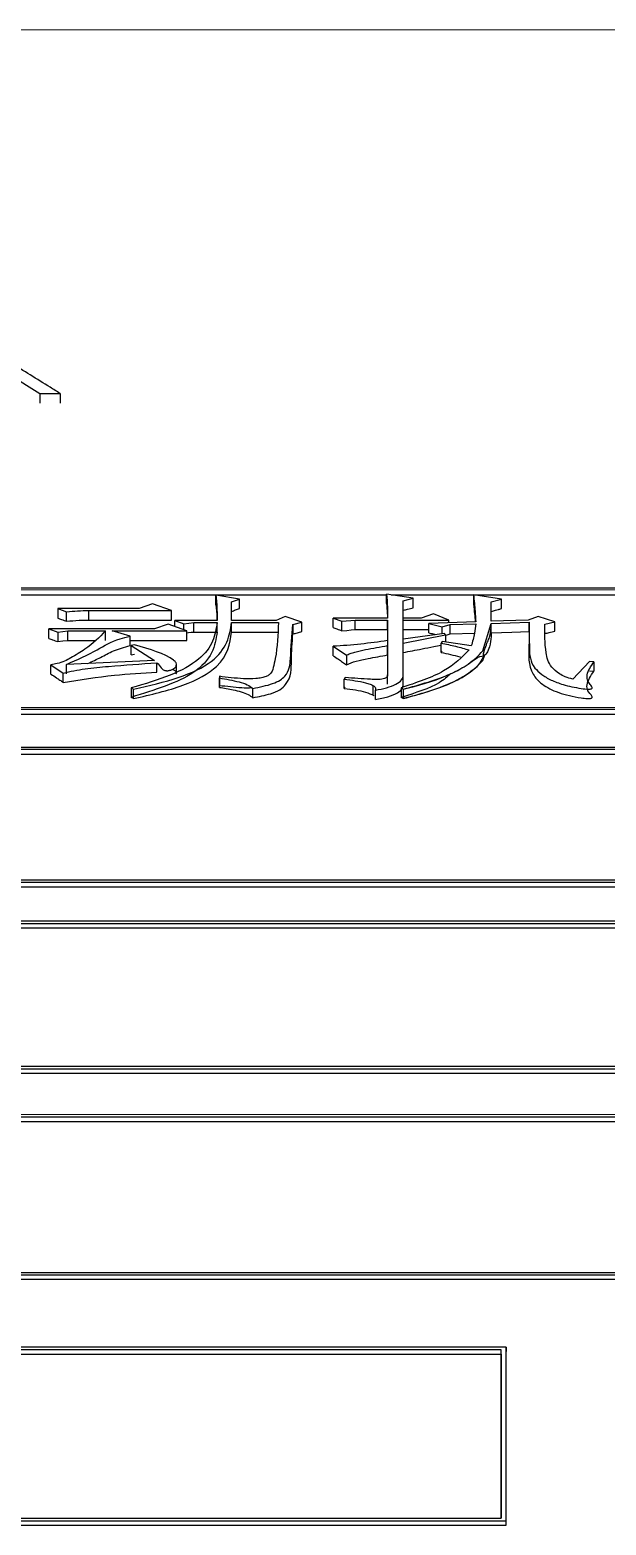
# Model space of a CAD drawing. Header units: millimetres. Extents: x 2160 to 4596, y 811 to 2534.
# Drawn here: x 2756.42 to 2762.02, y 2303.84 to 2318.35 of the extents above; entities that cross this region are included whole.
import ezdxf

# ---------------------------------------------------------------- set-up
doc = ezdxf.new("R2010")
doc.units = ezdxf.units.MM

msp = doc.modelspace()

# ---------------------------------------------------------------- linework, layer by layer
at = {"color": 7, "linetype": 'Continuous', "lineweight": 25}
for p, q in [((2773.346, 2318.351), (2736.346, 2318.353)), ((2756.227, 2315.009), (2756.522, 2314.824)), ((2756.522, 2314.824), (2756.717, 2314.824)), ((2756.717, 2314.824), (2756.717, 2314.73)), ((2771.147, 2312.935), (2749.164, 2312.935)), ((2771.097, 2312.917), (2749.214, 2312.918)), ((2754.972, 2312.871), (2759.885, 2312.871)), ((2758.457, 2312.829), (2758.23, 2312.867)), ((2758.23, 2312.775), (2758.23, 2312.867)), ((2760.145, 2312.837), (2759.885, 2312.878)), ((2759.885, 2312.786), (2759.885, 2312.878)), ((2759.929, 2312.871), (2765.381, 2312.871)), ((2761, 2312.829), (2760.729, 2312.871)), ((2760.729, 2312.871), (2760.729, 2312.779)), ((2756.694, 2312.737), (2756.694, 2312.645)), ((2756.694, 2312.737), (2756.781, 2312.706)), ((2757.484, 2312.737), (2756.694, 2312.737)), ((2756.781, 2312.614), (2756.781, 2312.706)), ((2756.997, 2312.626), (2756.997, 2312.718)), ((2756.997, 2312.718), (2757.798, 2312.718)), ((2757.614, 2312.783), (2757.484, 2312.737)), ((2757.798, 2312.718), (2757.614, 2312.783)), ((2757.798, 2312.626), (2757.798, 2312.718)), ((2758.382, 2312.802), (2758.457, 2312.829)), ((2758.382, 2312.621), (2758.382, 2312.802)), ((2758.382, 2312.71), (2758.382, 2312.802)), ((2758.382, 2312.621), (2758.382, 2312.71)), ((2758.457, 2312.737), (2758.457, 2312.829)), ((2760.048, 2312.814), (2760.145, 2312.837)), ((2760.048, 2312.645), (2760.048, 2312.814)), ((2760.048, 2312.813), (2760.048, 2312.814)), ((2760.048, 2312.645), (2760.048, 2312.722)), ((2760.145, 2312.744), (2760.145, 2312.837)), ((2760.902, 2312.802), (2761, 2312.829)), ((2760.902, 2312.614), (2760.902, 2312.802)), ((2760.902, 2312.801), (2760.902, 2312.802)), ((2760.902, 2312.614), (2760.902, 2312.71)), ((2761, 2312.737), (2761, 2312.829)), ((2756.997, 2312.626), (2757.798, 2312.626)), ((2757.765, 2312.587), (2757.635, 2312.54)), ((2757.949, 2312.52), (2757.765, 2312.587)), ((2757.83, 2312.621), (2757.917, 2312.59)), ((2758.241, 2312.621), (2757.83, 2312.621)), ((2757.83, 2312.563), (2757.83, 2312.621)), ((2757.917, 2312.59), (2758.014, 2312.602)), ((2757.917, 2312.532), (2757.917, 2312.59)), ((2758.014, 2312.602), (2758.241, 2312.602)), ((2758.014, 2312.51), (2758.014, 2312.602)), ((2758.241, 2312.51), (2758.241, 2312.602)), ((2758.814, 2312.621), (2758.382, 2312.621)), ((2758.382, 2312.51), (2758.382, 2312.602)), ((2758.382, 2312.602), (2758.836, 2312.602)), ((2758.901, 2312.66), (2758.814, 2312.621)), ((2759.063, 2312.606), (2758.901, 2312.66)), ((2758.977, 2312.583), (2759.063, 2312.606)), ((2758.977, 2312.583), (2758.977, 2312.491)), ((2759.063, 2312.514), (2759.063, 2312.606)), ((2759.366, 2312.645), (2759.453, 2312.614)), ((2759.896, 2312.645), (2759.366, 2312.645)), ((2759.366, 2312.553), (2759.366, 2312.645)), ((2759.453, 2312.614), (2759.582, 2312.625)), ((2759.453, 2312.522), (2759.453, 2312.614)), ((2759.582, 2312.625), (2759.896, 2312.625)), ((2759.582, 2312.533), (2759.582, 2312.625)), ((2759.896, 2312.625), (2759.896, 2312.426)), ((2759.896, 2312.533), (2759.896, 2312.625)), ((2760.221, 2312.645), (2760.048, 2312.645)), ((2760.048, 2312.553), (2760.048, 2312.645)), ((2760.048, 2312.625), (2760.491, 2312.625)), ((2760.048, 2312.442), (2760.048, 2312.625)), ((2760.048, 2312.533), (2760.048, 2312.625)), ((2760.34, 2312.687), (2760.221, 2312.645)), ((2760.751, 2312.61), (2760.296, 2312.594)), ((2760.296, 2312.594), (2760.426, 2312.559)), ((2760.296, 2312.502), (2760.296, 2312.594)), ((2760.491, 2312.625), (2760.34, 2312.687)), ((2760.426, 2312.559), (2760.502, 2312.583)), ((2760.426, 2312.494), (2760.426, 2312.559)), ((2760.491, 2312.601), (2760.491, 2312.625)), ((2760.502, 2312.583), (2760.751, 2312.59)), ((2760.502, 2312.491), (2760.502, 2312.583)), ((2760.821, 2312.326), (2760.902, 2312.594)), ((2761.259, 2312.625), (2760.902, 2312.614)), ((2760.902, 2312.594), (2761.27, 2312.606)), ((2760.902, 2312.502), (2760.902, 2312.594)), ((2760.902, 2312.594), (2760.902, 2312.594)), ((2761.357, 2312.66), (2761.259, 2312.625)), ((2761.27, 2312.514), (2761.27, 2312.606)), ((2761.519, 2312.61), (2761.357, 2312.66)), ((2761.421, 2312.586), (2761.519, 2312.61)), ((2761.519, 2312.518), (2761.519, 2312.61)), ((2756.608, 2312.54), (2756.694, 2312.509)), ((2757.635, 2312.54), (2756.608, 2312.54)), ((2756.608, 2312.448), (2756.608, 2312.54)), ((2756.694, 2312.509), (2756.792, 2312.52)), ((2756.694, 2312.509), (2756.694, 2312.417)), ((2756.792, 2312.52), (2757.159, 2312.52)), ((2756.792, 2312.429), (2756.792, 2312.52)), ((2756.792, 2312.429), (2757.055, 2312.429)), ((2757.159, 2312.429), (2757.159, 2312.52)), ((2757.224, 2312.52), (2757.949, 2312.52)), ((2757.397, 2312.47), (2757.224, 2312.52)), ((2757.397, 2312.378), (2757.397, 2312.47)), ((2757.397, 2312.429), (2757.949, 2312.429)), ((2757.949, 2312.429), (2757.949, 2312.52)), ((2758.014, 2312.51), (2758.241, 2312.51)), ((2758.382, 2312.51), (2758.836, 2312.51)), ((2759.582, 2312.533), (2759.896, 2312.533)), ((2759.896, 2312.533), (2759.896, 2312.335)), ((2760.048, 2312.533), (2760.296, 2312.533)), ((2760.448, 2312.497), (2760.048, 2312.442)), ((2760.048, 2312.403), (2760.459, 2312.481)), ((2760.048, 2312.35), (2760.048, 2312.442)), ((2760.426, 2312.418), (2760.415, 2312.403)), ((2760.707, 2312.375), (2760.426, 2312.418)), ((2760.459, 2312.481), (2760.448, 2312.497)), ((2760.459, 2312.481), (2760.459, 2312.413)), ((2760.502, 2312.491), (2760.74, 2312.498)), ((2761.269, 2312.433), (2761.269, 2312.341)), ((2761.271, 2312.537), (2761.27, 2312.537)), ((2757.441, 2312.387), (2757.408, 2312.379)), ((2757.408, 2312.379), (2757.635, 2312.232)), ((2757.408, 2312.288), (2757.408, 2312.379)), ((2757.408, 2312.288), (2757.441, 2312.295)), ((2759.366, 2312.371), (2759.496, 2312.284)), ((2759.366, 2312.28), (2759.366, 2312.371)), ((2759.496, 2312.284), (2759.496, 2312.193)), ((2759.896, 2312.379), (2759.896, 2312.096)), ((2759.896, 2312.288), (2759.896, 2312.379)), ((2759.896, 2312.288), (2759.896, 2312.081)), ((2760.048, 2312.092), (2760.048, 2312.403)), ((2760.048, 2312.401), (2760.048, 2312.403)), ((2760.048, 2312.001), (2760.048, 2312.311)), ((2760.415, 2312.311), (2760.415, 2312.403)), ((2760.415, 2312.311), (2760.426, 2312.327)), ((2760.821, 2312.234), (2760.838, 2312.29)), ((2756.629, 2312.101), (2756.629, 2312.192)), ((2756.629, 2312.192), (2756.748, 2312.112)), ((2757.635, 2312.232), (2756.781, 2312.196)), ((2756.781, 2312.105), (2756.781, 2312.196)), ((2757.657, 2312.121), (2757.657, 2312.212)), ((2757.846, 2312.126), (2757.846, 2312.193)), ((2761.854, 2312.224), (2761.692, 2312.052)), ((2761.897, 2312.22), (2761.854, 2312.224)), ((2761.854, 2312.133), (2761.897, 2312.129)), ((2761.897, 2312.22), (2761.897, 2312.129)), ((2756.748, 2312.021), (2756.748, 2312.112)), ((2758.263, 2312.08), (2758.263, 2311.988)), ((2758.263, 2311.973), (2758.263, 2312.064)), ((2758.263, 2311.973), (2758.263, 2311.988)), ((2759.485, 2312.068), (2759.474, 2312.052)), ((2759.474, 2311.961), (2759.474, 2312.052)), ((2759.474, 2311.961), (2759.485, 2311.977)), ((2759.755, 2311.899), (2759.755, 2311.99)), ((2759.896, 2312.005), (2759.896, 2312.096)), ((2760.048, 2312.001), (2760.048, 2312.092)), ((2757.408, 2311.967), (2757.408, 2311.876)), ((2757.408, 2311.967), (2757.43, 2311.955)), ((2757.43, 2311.864), (2757.408, 2311.876)), ((2757.43, 2311.864), (2757.43, 2311.955)), ((2758.587, 2311.872), (2758.587, 2311.963)), ((2759.777, 2311.855), (2759.777, 2311.946)), ((2760.026, 2311.967), (2760.026, 2311.876)), ((2760.026, 2311.967), (2760.048, 2311.955)), ((2760.048, 2311.864), (2760.026, 2311.876)), ((2760.048, 2311.955), (2760.048, 2311.864)), ((2749.164, 2311.76), (2771.147, 2311.759)), ((2749.164, 2311.714), (2771.147, 2311.713)), ((2749.214, 2311.779), (2771.097, 2311.778)), ((2771.097, 2311.389), (2749.114, 2311.389)), ((2771.047, 2311.369), (2749.164, 2311.37)), ((2749.164, 2311.325), (2771.047, 2311.324)), ((2749.164, 2310.104), (2771.047, 2310.104)), ((2749.114, 2310.083), (2771.097, 2310.083)), ((2749.114, 2310.039), (2771.097, 2310.038)), ((2771.147, 2309.704), (2749.164, 2309.704)), ((2749.214, 2309.683), (2771.097, 2309.682)), ((2749.214, 2309.639), (2771.097, 2309.638)), ((2749.164, 2308.273), (2771.147, 2308.272)), ((2749.164, 2308.229), (2771.147, 2308.229)), ((2771.097, 2308.295), (2749.214, 2308.295)), ((2771.097, 2307.826), (2749.114, 2307.827)), ((2771.047, 2307.803), (2749.164, 2307.803)), ((2749.164, 2307.761), (2771.047, 2307.76)), ((2749.114, 2306.271), (2771.097, 2306.271)), ((2749.114, 2306.229), (2771.097, 2306.229)), ((2749.164, 2306.296), (2771.047, 2306.296)), ((2761.047, 2305.569), (2749.064, 2305.569)), ((2760.997, 2305.544), (2749.114, 2305.544)), ((2749.114, 2305.503), (2760.997, 2305.502)), ((2760.997, 2305.502), (2760.997, 2305.544)), ((2761.047, 2305.569), (2761.047, 2305.528)), ((2761.047, 2303.844), (2761.047, 2305.528)), ((2749.064, 2303.884), (2761.047, 2303.884)), ((2749.114, 2303.911), (2760.997, 2303.91)), ((2761.047, 2303.844), (2761.047, 2303.884)), ((2749.064, 2303.844), (2761.047, 2303.844))]:
    msp.add_line(p, q, dxfattribs=at)
at = {"color": 7, "linetype": 'Continuous', "lineweight": 25, "flags": 128}
for points in [[(2756.522, 2314.824), (2756.522, 2314.8), (2756.522, 2314.776), (2756.522, 2314.73)], [(2756.694, 2312.417), (2756.743, 2312.423), (2756.792, 2312.429)], [(2757.949, 2312.503), (2757.965, 2312.504), (2757.99, 2312.507), (2758.014, 2312.51)], [(2759.453, 2312.522), (2759.501, 2312.526), (2759.542, 2312.53), (2759.582, 2312.533)], [(2760.902, 2312.502), (2761.002, 2312.506), (2761.102, 2312.509), (2761.27, 2312.514)]]:
    msp.add_lwpolyline(points, dxfattribs=at)
at = {"color": 7, "linetype": 'Continuous', "lineweight": 25}
for points, knots in [([(2756.717, 2314.824), (2756.685, 2314.844), (2756.525, 2314.945), (2756.217, 2315.135), (2755.941, 2315.298), (2755.794, 2315.385)], [0, 0, 0, 0, 0.104313, 0.521568, 1, 1, 1, 1]), ([(2758.23, 2312.867), (2758.234, 2312.82), (2758.241, 2312.739), (2758.241, 2312.656), (2758.241, 2312.621)], [0, 0, 0, 0, 0.575668, 1, 1, 1, 1]), ([(2759.885, 2312.878), (2759.889, 2312.836), (2759.895, 2312.759), (2759.896, 2312.68), (2759.896, 2312.645)], [0, 0, 0, 0, 0.544272, 1, 1, 1, 1]), ([(2760.729, 2312.871), (2760.735, 2312.817), (2760.745, 2312.731), (2760.749, 2312.643), (2760.751, 2312.61)], [0, 0, 0, 0, 0.617116, 1, 1, 1, 1]), ([(2756.781, 2312.706), (2756.816, 2312.71), (2756.887, 2312.717), (2756.96, 2312.718), (2756.997, 2312.718)], [0, 0, 0, 0, 0.498867, 1, 1, 1, 1]), ([(2758.23, 2312.775), (2758.234, 2312.734), (2758.239, 2312.684), (2758.24, 2312.633), (2758.24, 2312.624)], [0, 0, 0, 0, 0.82802, 1, 1, 1, 1]), ([(2758.382, 2312.71), (2758.388, 2312.712), (2758.401, 2312.717), (2758.42, 2312.724), (2758.439, 2312.73), (2758.451, 2312.735), (2758.457, 2312.737)], [0, 0, 0, 0, 0.25, 0.5, 0.75, 1, 1, 1, 1]), ([(2759.885, 2312.786), (2759.888, 2312.755), (2759.893, 2312.708), (2759.894, 2312.66), (2759.894, 2312.645)], [0, 0, 0, 0, 0.675043, 1, 1, 1, 1]), ([(2760.048, 2312.722), (2760.062, 2312.725), (2760.085, 2312.73), (2760.118, 2312.738), (2760.136, 2312.742), (2760.145, 2312.744)], [0, 0, 0, 0, 0.439881, 0.71994, 1, 1, 1, 1]), ([(2760.729, 2312.779), (2760.733, 2312.748), (2760.74, 2312.692), (2760.744, 2312.635), (2760.745, 2312.61)], [0, 0, 0, 0, 0.550115, 1, 1, 1, 1]), ([(2760.902, 2312.71), (2760.916, 2312.714), (2760.939, 2312.72), (2760.971, 2312.729), (2760.99, 2312.734), (2761, 2312.737)], [0, 0, 0, 0, 0.420135, 0.710067, 1, 1, 1, 1]), ([(2756.694, 2312.645), (2756.707, 2312.641), (2756.727, 2312.634), (2756.756, 2312.623), (2756.773, 2312.617), (2756.781, 2312.614)], [0, 0, 0, 0, 0.428609, 0.7143039, 1, 1, 1, 1]), ([(2756.781, 2312.614), (2756.821, 2312.618), (2756.892, 2312.625), (2756.965, 2312.626), (2756.997, 2312.626)], [0, 0, 0, 0, 0.558823, 1, 1, 1, 1]), ([(2758.241, 2312.602), (2758.232, 2312.542), (2758.215, 2312.421), (2758.084, 2312.239), (2757.797, 2312.082), (2757.539, 2312.006), (2757.408, 2311.967)], [0, 0, 0, 0, 0.244354, 0.489935, 0.74136, 1, 1, 1, 1]), ([(2757.43, 2311.955), (2757.581, 2311.989), (2757.877, 2312.057), (2758.214, 2312.217), (2758.352, 2312.411), (2758.372, 2312.538), (2758.382, 2312.602)], [0, 0, 0, 0, 0.2601932, 0.5118512, 0.7565513, 1, 1, 1, 1]), ([(2758.836, 2312.602), (2758.832, 2312.485), (2758.827, 2312.34), (2758.788, 2312.171), (2758.773, 2312.109), (2758.718, 2312.077), (2758.672, 2312.065), (2758.598, 2312.055), (2758.456, 2312.056), (2758.34, 2312.07), (2758.263, 2312.08)], [0, 0, 0, 0, 0.4898961, 0.6102723, 0.7064925, 0.7358579, 0.7655593, 0.7971729, 0.8650638, 1, 1, 1, 1]), ([(2758.587, 2311.963), (2758.655, 2311.976), (2758.756, 2311.996), (2758.856, 2312.041), (2758.944, 2312.12), (2758.956, 2312.308), (2758.968, 2312.473), (2758.977, 2312.583)], [0, 0, 0, 0, 0.132838, 0.196641, 0.258559, 0.505709, 1, 1, 1, 1]), ([(2760.751, 2312.59), (2760.748, 2312.56), (2760.742, 2312.488), (2760.72, 2312.416), (2760.707, 2312.375)], [0, 0, 0, 0, 0.426568, 1, 1, 1, 1]), ([(2760.825, 2312.28), (2760.827, 2312.294), (2760.831, 2312.322), (2760.856, 2312.399), (2760.89, 2312.452), (2760.899, 2312.531), (2760.902, 2312.576), (2760.902, 2312.589), (2760.902, 2312.594)], [0, 0, 0, 0, 0.068352, 0.139472, 0.508143, 0.851675, 0.94747, 1, 1, 1, 1]), ([(2761.27, 2312.606), (2761.27, 2312.522), (2761.27, 2312.376), (2761.278, 2312.199), (2761.387, 2312.098), (2761.478, 2312.043), (2761.606, 2311.994), (2761.734, 2311.967), (2761.828, 2311.955), (2761.861, 2311.956), (2761.87, 2311.958), (2761.875, 2311.96), (2761.879, 2311.962), (2761.883, 2311.968), (2761.879, 2311.979), (2761.865, 2312), (2761.831, 2312.037), (2761.827, 2312.116), (2761.869, 2312.178), (2761.897, 2312.22)], [0, 0, 0, 0, 0.249545, 0.436315, 0.501271, 0.564646, 0.626364, 0.704484, 0.733965, 0.739063, 0.743353, 0.745337, 0.747325, 0.751675, 0.763079, 0.778003, 0.812665, 0.875175, 1, 1, 1, 1]), ([(2761.692, 2312.052), (2761.667, 2312.059), (2761.618, 2312.074), (2761.545, 2312.113), (2761.459, 2312.19), (2761.42, 2312.357), (2761.421, 2312.495), (2761.421, 2312.586)], [0, 0, 0, 0, 0.065694, 0.129902, 0.255713, 0.503859, 1, 1, 1, 1]), ([(2756.608, 2312.448), (2756.62, 2312.444), (2756.641, 2312.436), (2756.67, 2312.426), (2756.686, 2312.42), (2756.694, 2312.417)], [0, 0, 0, 0, 0.428613, 0.714306, 1, 1, 1, 1]), ([(2757.159, 2312.52), (2757.099, 2312.459), (2757.007, 2312.368), (2756.835, 2312.265), (2756.728, 2312.209), (2756.649, 2312.196), (2756.629, 2312.192)], [0, 0, 0, 0, 0.493221, 0.743655, 0.934367, 1, 1, 1, 1]), ([(2756.781, 2312.196), (2756.884, 2312.242), (2757.064, 2312.322), (2757.231, 2312.43), (2757.363, 2312.461), (2757.397, 2312.47)], [0, 0, 0, 0, 0.498749, 0.872406, 1, 1, 1, 1]), ([(2758.241, 2312.51), (2758.231, 2312.443), (2758.212, 2312.308), (2758.001, 2312.063), (2757.635, 2311.947), (2757.408, 2311.876)], [0, 0, 0, 0, 0.2743455, 0.5506038, 1, 1, 1, 1]), ([(2757.43, 2311.864), (2757.598, 2311.902), (2757.929, 2311.978), (2758.336, 2312.206), (2758.364, 2312.396), (2758.382, 2312.51)], [0, 0, 0, 0, 0.291461, 0.571537, 1, 1, 1, 1]), ([(2758.587, 2311.872), (2758.647, 2311.883), (2758.746, 2311.903), (2758.858, 2311.948), (2758.966, 2312.057), (2758.957, 2312.244), (2758.97, 2312.406), (2758.977, 2312.491)], [0, 0, 0, 0, 0.117242, 0.195683, 0.274072, 0.616161, 1, 1, 1, 1]), ([(2758.977, 2312.491), (2758.991, 2312.495), (2759.02, 2312.502), (2759.049, 2312.51), (2759.063, 2312.514)], [0, 0, 0, 0, 0.5, 1, 1, 1, 1]), ([(2759.366, 2312.553), (2759.379, 2312.548), (2759.399, 2312.541), (2759.428, 2312.531), (2759.444, 2312.525), (2759.453, 2312.522)], [0, 0, 0, 0, 0.428612, 0.714306, 1, 1, 1, 1]), ([(2759.896, 2312.426), (2759.81, 2312.414), (2759.637, 2312.39), (2759.457, 2312.377), (2759.366, 2312.371)], [0, 0, 0, 0, 0.499593, 1, 1, 1, 1]), ([(2760.296, 2312.502), (2760.31, 2312.499), (2760.332, 2312.493), (2760.354, 2312.487), (2760.361, 2312.485)], [0, 0, 0, 0, 0.643901, 1, 1, 1, 1]), ([(2760.459, 2312.477), (2760.461, 2312.478), (2760.475, 2312.482), (2760.489, 2312.487), (2760.502, 2312.491)], [0, 0, 0, 0, 0.125351, 1, 1, 1, 1]), ([(2760.902, 2312.502), (2760.902, 2312.501), (2760.902, 2312.489), (2760.9, 2312.444), (2760.892, 2312.379), (2760.859, 2312.297), (2760.836, 2312.285), (2760.825, 2312.28)], [0, 0, 0, 0, 0.014449, 0.133551, 0.495754, 0.7437, 1, 1, 1, 1]), ([(2761.27, 2312.514), (2761.27, 2312.469), (2761.269, 2312.332), (2761.252, 2312.156), (2761.386, 2312.001), (2761.546, 2311.917), (2761.714, 2311.879), (2761.821, 2311.865), (2761.852, 2311.864), (2761.866, 2311.866), (2761.874, 2311.868), (2761.88, 2311.872), (2761.883, 2311.878), (2761.873, 2311.902), (2761.832, 2311.94), (2761.826, 2312.024), (2761.868, 2312.085), (2761.897, 2312.129)], [0, 0, 0, 0, 0.135472, 0.406763, 0.50628, 0.604985, 0.704283, 0.727912, 0.736946, 0.74078, 0.744655, 0.748047, 0.752351, 0.764139, 0.816594, 0.869623, 1, 1, 1, 1]), ([(2761.421, 2312.495), (2761.436, 2312.498), (2761.459, 2312.504), (2761.492, 2312.511), (2761.51, 2312.516), (2761.519, 2312.518)], [0, 0, 0, 0, 0.44, 0.72, 1, 1, 1, 1]), ([(2756.988, 2312.205), (2757.03, 2312.225), (2757.116, 2312.264), (2757.229, 2312.331), (2757.341, 2312.362), (2757.397, 2312.378)], [0, 0, 0, 0, 0.319596, 0.657164, 1, 1, 1, 1]), ([(2757.657, 2312.212), (2757.672, 2312.196), (2757.69, 2312.175), (2757.708, 2312.15), (2757.724, 2312.141), (2757.738, 2312.136), (2757.747, 2312.135), (2757.757, 2312.134), (2757.77, 2312.136), (2757.79, 2312.14), (2757.811, 2312.149), (2757.836, 2312.164), (2757.847, 2312.186), (2757.847, 2312.212), (2757.753, 2312.295), (2757.588, 2312.343), (2757.441, 2312.387)], [0, 0, 0, 0, 0.122721, 0.15416, 0.184961, 0.198897, 0.205533, 0.212114, 0.225991, 0.241808, 0.277356, 0.311034, 0.368969, 0.430506, 0.491702, 1, 1, 1, 1]), ([(2759.366, 2312.28), (2759.384, 2312.268), (2759.414, 2312.248), (2759.457, 2312.219), (2759.483, 2312.201), (2759.496, 2312.193)], [0, 0, 0, 0, 0.403119, 0.70156, 1, 1, 1, 1]), ([(2759.496, 2312.284), (2759.507, 2312.29), (2759.53, 2312.303), (2759.596, 2312.32), (2759.715, 2312.347), (2759.824, 2312.366), (2759.896, 2312.379)], [0, 0, 0, 0, 0.120416, 0.244636, 0.495058, 1, 1, 1, 1]), ([(2759.496, 2312.193), (2759.526, 2312.205), (2759.588, 2312.23), (2759.73, 2312.258), (2759.833, 2312.276), (2759.896, 2312.288)], [0, 0, 0, 0, 0.2729687, 0.5543374, 1, 1, 1, 1]), ([(2760.686, 2312.336), (2760.616, 2312.264), (2760.475, 2312.119), (2760.177, 2312.018), (2760.026, 2311.967)], [0, 0, 0, 0, 0.492671, 1, 1, 1, 1]), ([(2760.048, 2312.311), (2760.108, 2312.323), (2760.207, 2312.342), (2760.33, 2312.365), (2760.392, 2312.377), (2760.415, 2312.381)], [0, 0, 0, 0, 0.495956, 0.806796, 1, 1, 1, 1]), ([(2760.048, 2311.955), (2760.21, 2312), (2760.453, 2312.068), (2760.699, 2312.203), (2760.778, 2312.282), (2760.821, 2312.326)], [0, 0, 0, 0, 0.480373, 0.715158, 1, 1, 1, 1]), ([(2760.83, 2312.279), (2760.804, 2312.231), (2760.777, 2312.183), (2760.739, 2312.152), (2760.674, 2312.1), (2760.514, 2312.007), (2760.283, 2311.924), (2760.118, 2311.88), (2760.066, 2311.868), (2760.048, 2311.864)], [0, 0, 0, 0, 0.172585, 0.175983, 0.205093, 0.521257, 0.851512, 0.949107, 1, 1, 1, 1]), ([(2760.048, 2311.955), (2760.065, 2311.959), (2760.234, 2311.998), (2760.465, 2312.075), (2760.647, 2312.176), (2760.716, 2312.225), (2760.738, 2312.241), (2760.744, 2312.246), (2760.777, 2312.272), (2760.804, 2312.276), (2760.83, 2312.279)], [0, 0, 0, 0, 0.048659, 0.478007, 0.711563, 0.794803, 0.817387, 0.823945, 0.827352, 1, 1, 1, 1]), ([(2760.415, 2312.403), (2760.463, 2312.393), (2760.557, 2312.373), (2760.643, 2312.348), (2760.686, 2312.336)], [0, 0, 0, 0, 0.507162, 1, 1, 1, 1]), ([(2760.415, 2312.311), (2760.446, 2312.305), (2760.508, 2312.292), (2760.57, 2312.277), (2760.601, 2312.268), (2760.603, 2312.268)], [0, 0, 0, 0, 0.472115, 0.967418, 1, 1, 1, 1]), ([(2756.748, 2312.112), (2756.817, 2312.127), (2756.957, 2312.157), (2757.267, 2312.184), (2757.501, 2312.201), (2757.657, 2312.212)], [0, 0, 0, 0, 0.2460717, 0.4967335, 1, 1, 1, 1]), ([(2756.748, 2312.021), (2756.912, 2312.047), (2757.206, 2312.094), (2757.518, 2312.113), (2757.657, 2312.121)], [0, 0, 0, 0, 0.555914, 1, 1, 1, 1]), ([(2757.845, 2312.105), (2757.845, 2312.106), (2757.848, 2312.115), (2757.839, 2312.132), (2757.817, 2312.143), (2757.808, 2312.148)], [0, 0, 0, 0, 0.0857997, 0.5998162, 1, 1, 1, 1]), ([(2760.048, 2311.864), (2760.21, 2311.909), (2760.453, 2311.977), (2760.699, 2312.111), (2760.778, 2312.191), (2760.821, 2312.234)], [0, 0, 0, 0, 0.480491, 0.715254, 1, 1, 1, 1]), ([(2756.629, 2312.101), (2756.647, 2312.089), (2756.675, 2312.07), (2756.715, 2312.044), (2756.737, 2312.029), (2756.748, 2312.021)], [0, 0, 0, 0, 0.442564, 0.721282, 1, 1, 1, 1]), ([(2758.263, 2312.08), (2758.263, 2312.077), (2758.263, 2312.071), (2758.263, 2312.066), (2758.263, 2312.064)], [0, 0, 0, 0, 0.56, 1, 1, 1, 1]), ([(2758.263, 2312.064), (2758.328, 2312.053), (2758.426, 2312.036), (2758.539, 2312), (2758.571, 2311.975), (2758.587, 2311.963)], [0, 0, 0, 0, 0.509707, 0.758863, 1, 1, 1, 1]), ([(2758.581, 2311.967), (2758.547, 2311.966), (2758.476, 2311.964), (2758.372, 2311.979), (2758.299, 2311.985), (2758.263, 2311.988)], [0, 0, 0, 0, 0.311718, 0.656171, 1, 1, 1, 1]), ([(2759.474, 2312.052), (2759.546, 2312.043), (2759.636, 2312.032), (2759.726, 2312.005), (2759.762, 2311.989), (2759.783, 2311.968), (2759.779, 2311.954), (2759.777, 2311.946)], [0, 0, 0, 0, 0.513521, 0.639448, 0.762318, 0.88191, 1, 1, 1, 1]), ([(2759.896, 2312.096), (2759.896, 2312.088), (2759.895, 2312.076), (2759.877, 2312.062), (2759.854, 2312.054), (2759.825, 2312.049), (2759.783, 2312.049), (2759.67, 2312.054), (2759.567, 2312.062), (2759.485, 2312.068)], [0, 0, 0, 0, 0.116135, 0.174978, 0.235386, 0.296971, 0.360825, 0.490326, 1, 1, 1, 1]), ([(2759.777, 2311.946), (2759.815, 2311.953), (2759.889, 2311.967), (2759.98, 2312.001), (2760.039, 2312.044), (2760.045, 2312.076), (2760.048, 2312.092)], [0, 0, 0, 0, 0.260145, 0.513561, 0.758875, 1, 1, 1, 1]), ([(2759.777, 2311.855), (2759.819, 2311.863), (2759.902, 2311.879), (2759.992, 2311.916), (2760.041, 2311.959), (2760.045, 2311.987), (2760.048, 2312.001)], [0, 0, 0, 0, 0.290992, 0.572857, 0.787844, 1, 1, 1, 1]), ([(2760.51, 2312.106), (2760.476, 2312.076), (2760.372, 2311.982), (2760.165, 2311.919), (2760.026, 2311.876)], [0, 0, 0, 0, 0.323931, 1, 1, 1, 1]), ([(2758.263, 2311.973), (2758.308, 2311.965), (2758.382, 2311.954), (2758.476, 2311.93), (2758.547, 2311.905), (2758.574, 2311.883), (2758.587, 2311.872)], [0, 0, 0, 0, 0.348073, 0.570364, 0.788384, 1, 1, 1, 1]), ([(2759.474, 2311.961), (2759.549, 2311.953), (2759.66, 2311.941), (2759.737, 2311.906), (2759.762, 2311.895)], [0, 0, 0, 0, 0.666671, 1, 1, 1, 1]), ([(2760.997, 2303.91), (2760.997, 2304.083), (2760.997, 2304.427), (2760.997, 2304.972), (2760.997, 2305.341), (2760.997, 2305.544)], [0, 0, 0, 0, 0.30968, 0.619361, 1, 1, 1, 1]), ([(2760.997, 2305.502), (2760.997, 2305.369), (2760.997, 2305.103), (2760.997, 2304.576), (2760.997, 2304.174), (2760.997, 2303.91)], [0, 0, 0, 0, 0.256293, 0.512586, 1, 1, 1, 1]), ([(2761.047, 2303.884), (2761.047, 2304.056), (2761.047, 2304.4), (2761.047, 2304.964), (2761.047, 2305.349), (2761.047, 2305.569)], [0, 0, 0, 0, 0.3000853, 0.6001706, 1, 1, 1, 1])]:
    msp.add_open_spline(points, degree=3, knots=knots, dxfattribs=at)

doc.saveas('drawing.dxf')
